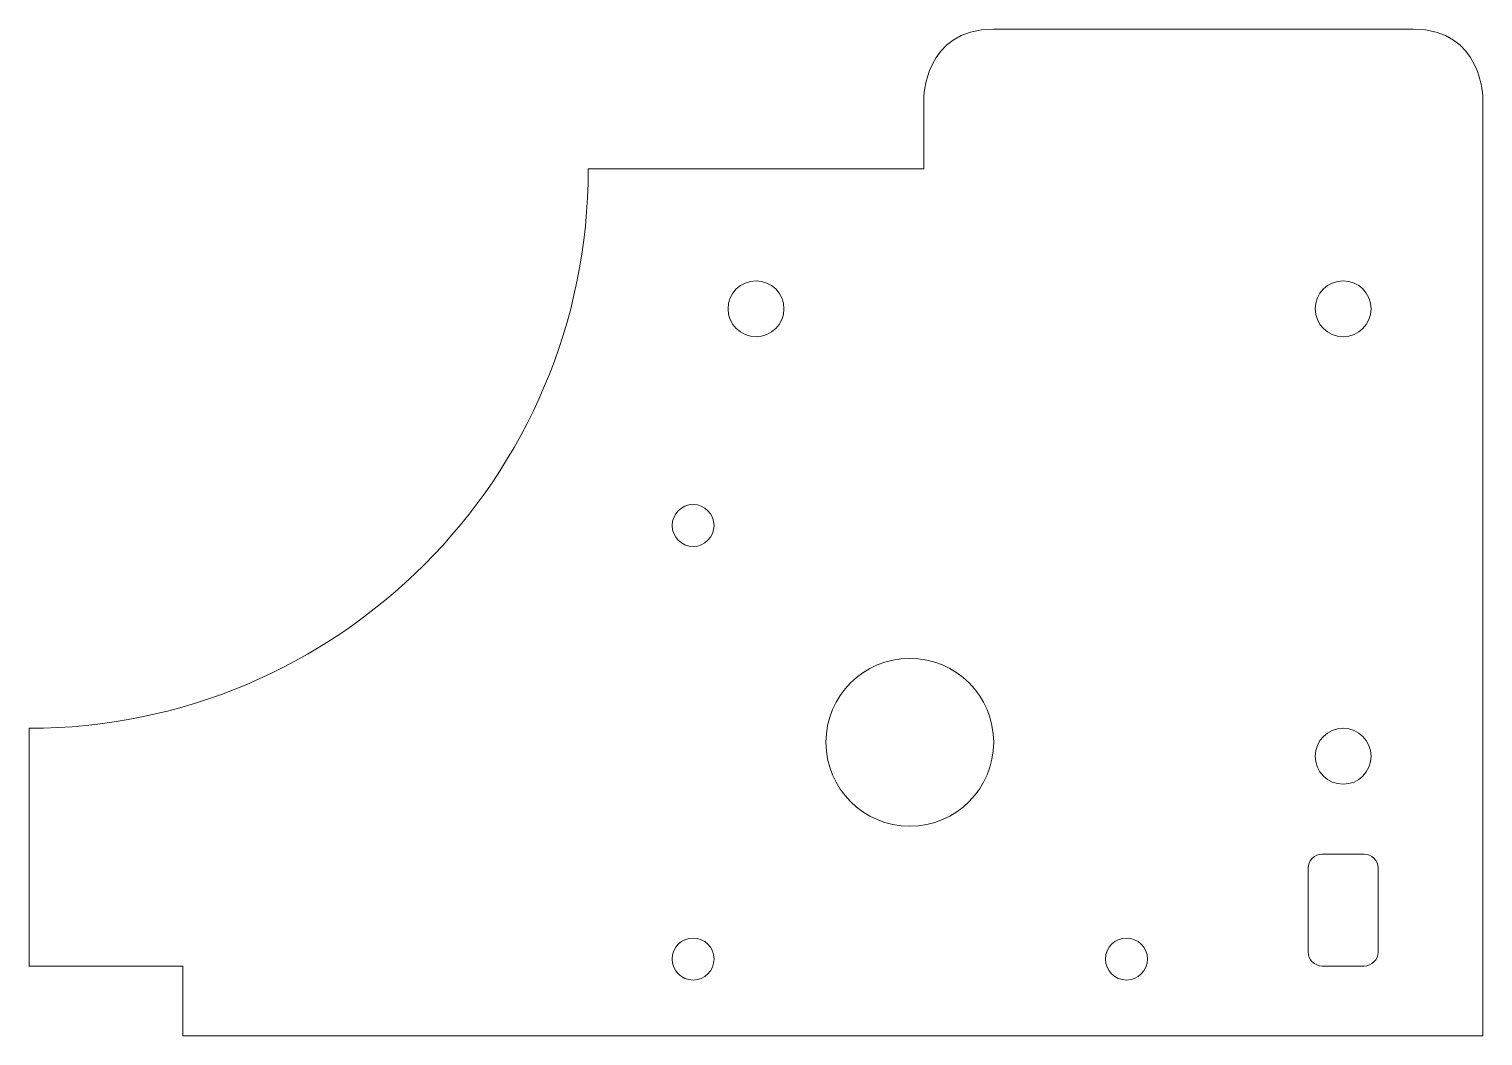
# Model space of a CAD drawing. Header units: inches. Extents: x 98 to 202, y -136 to -64.
import ezdxf

# ---------------------------------------------------------------- set-up
doc = ezdxf.new("R2010")
doc.units = ezdxf.units.IN
doc.header["$MEASUREMENT"] = 0
doc.layers.add('Layer 1', color=7, linetype='Continuous')

# ---------------------------------------------------------------- blocks, each defined once
blk = doc.blocks.new('block 2')
at = {"layer": 'Layer 1', "lineweight": 0}
for points, knots in [([(109.16, -130.85), (109.16, -130.85), (109.16, -135.85), (109.16, -135.85), (109.16, -135.85), (202.16, -135.85), (202.16, -135.85), (202.16, -135.85), (202.16, -73.85), (202.16, -73.85), (202.16, -73.85), (202.16, -73.85), (202.16, -73.85), (202.16, -73.85), (202.16, -68.85), (202.16, -68.85), (202.16, -68.85), (202.16, -63.85), (197.16, -63.85), (197.16, -63.85), (167.16, -63.85), (167.16, -63.85), (162.16, -63.85), (162.16, -68.85), (162.16, -68.85), (162.16, -68.85), (162.16, -73.85), (162.16, -73.85), (162.16, -73.85), (138.16, -73.85), (138.16, -73.85), (138.16, -73.85), (138.16, -73.85), (138.16, -73.85), (138.16, -95.94), (120.25, -113.85), (98.16, -113.85), (98.16, -113.85), (98.16, -115.85), (98.16, -115.85), (98.16, -115.85), (98.16, -130.85), (98.16, -130.85), (98.16, -130.85), (109.16, -130.85), (109.16, -130.85)], [0, 0, 0, 0, 1, 1, 1, 2, 2, 2, 3, 3, 3, 4, 4, 4, 5, 5, 5, 6, 6, 6, 7, 7, 7, 8, 8, 8, 9, 9, 9, 10, 10, 10, 11, 11, 11, 12, 12, 12, 13, 13, 13, 14, 14, 14, 15, 15, 15, 15]), ([(148.16, -83.85), (148.16, -82.74), (149.05, -81.85), (150.16, -81.85), (151.26, -81.85), (152.16, -82.74), (152.16, -83.85), (152.16, -84.95), (151.26, -85.85), (150.16, -85.85), (149.05, -85.85), (148.16, -84.95), (148.16, -83.85)], [0, 0, 0, 0, 1, 1, 1, 2, 2, 2, 3, 3, 3, 4, 4, 4, 4]), ([(190.16, -83.85), (190.16, -82.74), (191.05, -81.85), (192.16, -81.85), (193.26, -81.85), (194.16, -82.74), (194.16, -83.85), (194.16, -84.95), (193.26, -85.85), (192.16, -85.85), (191.05, -85.85), (190.16, -84.95), (190.16, -83.85)], [0, 0, 0, 0, 1, 1, 1, 2, 2, 2, 3, 3, 3, 4, 4, 4, 4]), ([(144.16, -99.35), (144.16, -98.52), (144.83, -97.85), (145.66, -97.85), (146.49, -97.85), (147.16, -98.52), (147.16, -99.35), (147.16, -100.17), (146.49, -100.85), (145.66, -100.85), (144.83, -100.85), (144.16, -100.17), (144.16, -99.35)], [0, 0, 0, 0, 1, 1, 1, 2, 2, 2, 3, 3, 3, 4, 4, 4, 4]), ([(155.16, -114.85), (155.16, -111.53), (157.84, -108.85), (161.16, -108.85), (164.47, -108.85), (167.16, -111.53), (167.16, -114.85), (167.16, -118.16), (164.47, -120.85), (161.16, -120.85), (157.84, -120.85), (155.16, -118.16), (155.16, -114.85)], [0, 0, 0, 0, 1, 1, 1, 2, 2, 2, 3, 3, 3, 4, 4, 4, 4]), ([(190.16, -115.85), (190.16, -114.74), (191.05, -113.85), (192.16, -113.85), (193.26, -113.85), (194.16, -114.74), (194.16, -115.85), (194.16, -116.95), (193.26, -117.85), (192.16, -117.85), (191.05, -117.85), (190.16, -116.95), (190.16, -115.85)], [0, 0, 0, 0, 1, 1, 1, 2, 2, 2, 3, 3, 3, 4, 4, 4, 4]), ([(189.66, -123.85), (189.66, -123.3), (190.11, -122.85), (190.66, -122.85), (190.66, -122.85), (193.66, -122.85), (193.66, -122.85), (194.21, -122.85), (194.66, -123.3), (194.66, -123.85), (194.66, -123.85), (194.66, -129.85), (194.66, -129.85), (194.66, -130.4), (194.21, -130.85), (193.66, -130.85), (193.66, -130.85), (190.66, -130.85), (190.66, -130.85), (190.11, -130.85), (189.66, -130.4), (189.66, -129.85), (189.66, -129.85), (189.66, -123.85), (189.66, -123.85)], [0, 0, 0, 0, 1, 1, 1, 2, 2, 2, 3, 3, 3, 4, 4, 4, 5, 5, 5, 6, 6, 6, 7, 7, 7, 8, 8, 8, 8]), ([(144.16, -130.35), (144.16, -129.52), (144.83, -128.85), (145.66, -128.85), (146.49, -128.85), (147.16, -129.52), (147.16, -130.35), (147.16, -131.18), (146.49, -131.85), (145.66, -131.85), (144.83, -131.85), (144.16, -131.18), (144.16, -130.35)], [0, 0, 0, 0, 1, 1, 1, 2, 2, 2, 3, 3, 3, 4, 4, 4, 4]), ([(175.16, -130.35), (175.16, -129.52), (175.83, -128.85), (176.66, -128.85), (177.48, -128.85), (178.16, -129.52), (178.16, -130.35), (178.16, -131.18), (177.48, -131.85), (176.66, -131.85), (175.83, -131.85), (175.16, -131.18), (175.16, -130.35)], [0, 0, 0, 0, 1, 1, 1, 2, 2, 2, 3, 3, 3, 4, 4, 4, 4])]:
    blk.add_open_spline(points, degree=3, knots=knots, dxfattribs=at)

msp = doc.modelspace()

# ---------------------------------------------------------------- block references
at = {"layer": 'Layer 1'}
msp.add_blockref('block 2', (0, 0), dxfattribs=at)

doc.saveas('drawing.dxf')
